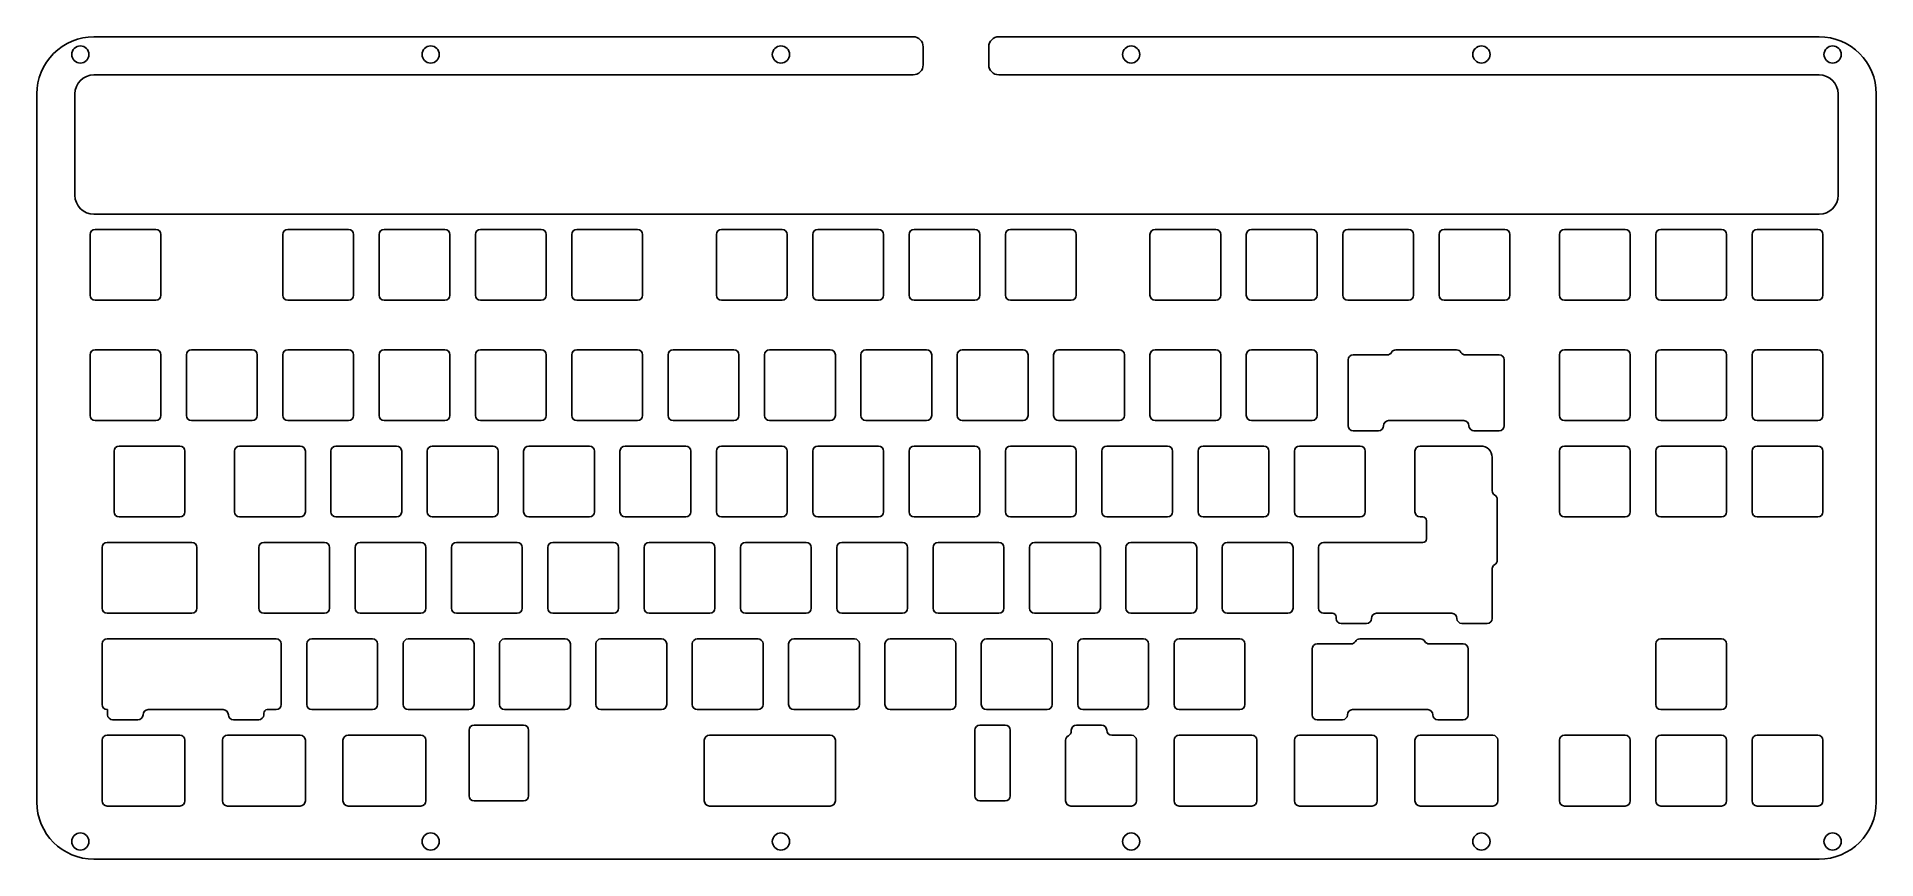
# Model space of a CAD drawing. Extents: x 29 to 392, y -215 to -53.
import ezdxf

# ---------------------------------------------------------------- set-up
doc = ezdxf.new("R2010")
doc.units = 0
doc.header["$MEASUREMENT"] = 0
doc.linetypes.add('ACAD_ISO02W100', pattern=[15, 12, -3])
doc.layers.get('0').update_dxf_attribs({"linetype": 'CONTINUOUS'})
doc.layers.add('1', color=10, linetype='ACAD_ISO02W100')

msp = doc.modelspace()

# ---------------------------------------------------------------- linework, layer by layer
at = {"color": 0}
for p, q in [((39.85, -52.86), (201.79, -52.86)), ((218.75, -52.86), (380.9, -52.86)), ((203.79, -54.86), (203.79, -58.39)), ((216.75, -58.39), (216.75, -54.86)), ((201.79, -60.39), (39.85, -60.39)), ((380.9, -60.39), (218.75, -60.39)), ((28.55, -204.18), (28.55, -64.17)), ((36.08, -64.17), (36.08, -84.2)), ((384.69, -84.2), (384.69, -64.17)), ((392.21, -64.17), (392.21, -204.17)), ((39.83, -87.95), (380.94, -87.95)), ((39.08, -91.95), (39.08, -103.95)), ((52.08, -90.95), (40.08, -90.95)), ((53.08, -103.95), (53.08, -91.95)), ((77.18, -91.95), (77.18, -103.95)), ((90.18, -90.95), (78.18, -90.95)), ((91.18, -103.95), (91.18, -91.95)), ((96.23, -91.95), (96.23, -103.95)), ((109.23, -90.95), (97.23, -90.95)), ((110.23, -103.95), (110.23, -91.95)), ((115.28, -91.95), (115.28, -103.95)), ((128.28, -90.95), (116.28, -90.95)), ((129.28, -103.95), (129.28, -91.95)), ((134.33, -91.95), (134.33, -103.95)), ((147.33, -90.95), (135.33, -90.95)), ((148.33, -103.95), (148.33, -91.95)), ((162.9, -91.95), (162.9, -103.95)), ((175.9, -90.95), (163.9, -90.95)), ((176.9, -103.95), (176.9, -91.95)), ((181.95, -91.95), (181.95, -103.95)), ((194.95, -90.95), (182.95, -90.95)), ((195.95, -103.95), (195.95, -91.95)), ((201, -91.95), (201, -103.95)), ((214, -90.95), (202, -90.95)), ((215, -103.95), (215, -91.95)), ((220.05, -91.95), (220.05, -103.95)), ((233.05, -90.95), (221.05, -90.95)), ((234.05, -103.95), (234.05, -91.95)), ((248.63, -91.95), (248.63, -103.95)), ((261.63, -90.95), (249.63, -90.95)), ((262.63, -103.95), (262.63, -91.95)), ((267.68, -91.95), (267.68, -103.95)), ((280.68, -90.95), (268.68, -90.95)), ((281.68, -103.95), (281.68, -91.95)), ((286.73, -91.95), (286.73, -103.95)), ((299.73, -90.95), (287.73, -90.95)), ((300.73, -103.95), (300.73, -91.95)), ((305.78, -91.95), (305.78, -103.95)), ((318.78, -90.95), (306.78, -90.95)), ((319.78, -103.95), (319.78, -91.95)), ((329.59, -91.95), (329.59, -103.95)), ((342.59, -90.95), (330.59, -90.95)), ((343.59, -103.95), (343.59, -91.95)), ((348.64, -91.95), (348.64, -103.95)), ((361.64, -90.95), (349.64, -90.95)), ((362.64, -103.95), (362.64, -91.95)), ((367.69, -91.95), (367.69, -103.95)), ((380.69, -90.95), (368.69, -90.95)), ((381.69, -103.95), (381.69, -91.95)), ((40.08, -104.95), (52.08, -104.95)), ((78.18, -104.95), (90.18, -104.95)), ((97.23, -104.95), (109.23, -104.95)), ((116.28, -104.95), (128.28, -104.95)), ((135.33, -104.95), (147.33, -104.95)), ((163.9, -104.95), (175.9, -104.95)), ((182.95, -104.95), (194.95, -104.95)), ((202, -104.95), (214, -104.95)), ((221.05, -104.95), (233.05, -104.95)), ((249.63, -104.95), (261.63, -104.95)), ((268.68, -104.95), (280.68, -104.95)), ((287.73, -104.95), (299.73, -104.95)), ((306.78, -104.95), (318.78, -104.95)), ((330.59, -104.95), (342.59, -104.95)), ((349.64, -104.95), (361.64, -104.95)), ((368.69, -104.95), (380.69, -104.95)), ((39.08, -115.76), (39.08, -127.76)), ((52.08, -114.76), (40.08, -114.76)), ((53.08, -127.76), (53.08, -115.76)), ((58.13, -115.76), (58.13, -127.76)), ((71.13, -114.76), (59.13, -114.76)), ((72.13, -127.76), (72.13, -115.76)), ((77.18, -115.76), (77.18, -127.76)), ((90.18, -114.76), (78.18, -114.76)), ((91.18, -127.76), (91.18, -115.76)), ((96.23, -115.76), (96.23, -127.76)), ((109.23, -114.76), (97.23, -114.76)), ((110.23, -127.76), (110.23, -115.76)), ((115.28, -115.76), (115.28, -127.76)), ((128.28, -114.76), (116.28, -114.76)), ((129.28, -127.76), (129.28, -115.76)), ((134.33, -115.76), (134.33, -127.76)), ((147.33, -114.76), (135.33, -114.76)), ((148.33, -127.76), (148.33, -115.76)), ((153.38, -115.76), (153.38, -127.76)), ((166.38, -114.76), (154.38, -114.76)), ((167.38, -127.76), (167.38, -115.76)), ((172.43, -115.76), (172.43, -127.76)), ((185.43, -114.76), (173.43, -114.76)), ((186.43, -127.76), (186.43, -115.76)), ((191.48, -115.76), (191.48, -127.76)), ((204.48, -114.76), (192.48, -114.76)), ((205.48, -127.76), (205.48, -115.76)), ((210.53, -115.76), (210.53, -127.76)), ((223.53, -114.76), (211.53, -114.76)), ((224.53, -127.76), (224.53, -115.76)), ((229.58, -115.76), (229.58, -127.76)), ((242.58, -114.76), (230.58, -114.76)), ((243.58, -127.76), (243.58, -115.76)), ((248.63, -115.76), (248.63, -127.76)), ((261.63, -114.76), (249.63, -114.76)), ((262.63, -127.76), (262.63, -115.76)), ((267.68, -115.76), (267.68, -127.76)), ((280.68, -114.76), (268.68, -114.76)), ((281.68, -127.76), (281.68, -115.76)), ((295.52, -115.76), (288.81, -115.76)), ((309.25, -114.76), (297.25, -114.76)), ((317.69, -115.76), (310.98, -115.76)), ((329.59, -115.76), (329.59, -127.76)), ((342.59, -114.76), (330.59, -114.76)), ((343.59, -127.76), (343.59, -115.76)), ((348.64, -115.76), (348.64, -127.76)), ((361.64, -114.76), (349.64, -114.76)), ((362.64, -127.76), (362.64, -115.76)), ((367.69, -115.76), (367.69, -127.76)), ((380.69, -114.76), (368.69, -114.76)), ((381.69, -127.76), (381.69, -115.76)), ((287.81, -116.76), (287.81, -129.76)), ((318.69, -129.76), (318.69, -116.76)), ((40.08, -128.76), (52.08, -128.76)), ((59.13, -128.76), (71.13, -128.76)), ((78.18, -128.76), (90.18, -128.76)), ((97.23, -128.76), (109.23, -128.76)), ((116.28, -128.76), (128.28, -128.76)), ((135.33, -128.76), (147.33, -128.76)), ((154.38, -128.76), (166.38, -128.76)), ((173.43, -128.76), (185.43, -128.76)), ((192.48, -128.76), (204.48, -128.76)), ((211.53, -128.76), (223.53, -128.76)), ((230.58, -128.76), (242.58, -128.76)), ((249.63, -128.76), (261.63, -128.76)), ((268.68, -128.76), (280.68, -128.76)), ((288.81, -130.76), (293.81, -130.76)), ((295.81, -128.76), (310.69, -128.76)), ((312.69, -130.76), (317.69, -130.76)), ((330.59, -128.76), (342.59, -128.76)), ((349.64, -128.76), (361.64, -128.76)), ((368.69, -128.76), (380.69, -128.76)), ((56.84, -133.81), (44.84, -133.81)), ((80.65, -133.81), (68.65, -133.81)), ((99.7, -133.81), (87.7, -133.81)), ((118.75, -133.81), (106.75, -133.81)), ((137.8, -133.81), (125.8, -133.81)), ((156.85, -133.81), (144.85, -133.81)), ((175.9, -133.81), (163.9, -133.81)), ((194.95, -133.81), (182.95, -133.81)), ((214, -133.81), (202, -133.81)), ((233.05, -133.81), (221.05, -133.81)), ((252.1, -133.81), (240.1, -133.81)), ((271.15, -133.81), (259.15, -133.81)), ((290.2, -133.81), (278.2, -133.81)), ((314.02, -133.81), (302.02, -133.81)), ((342.59, -133.81), (330.59, -133.81)), ((361.64, -133.81), (349.64, -133.81)), ((380.69, -133.81), (368.69, -133.81)), ((43.84, -134.81), (43.84, -146.81)), ((57.84, -146.81), (57.84, -134.81)), ((67.65, -134.81), (67.65, -146.81)), ((81.65, -146.81), (81.65, -134.81)), ((86.7, -134.81), (86.7, -146.81)), ((100.7, -146.81), (100.7, -134.81)), ((105.75, -134.81), (105.75, -146.81)), ((119.75, -146.81), (119.75, -134.81)), ((124.8, -134.81), (124.8, -146.81)), ((138.8, -146.81), (138.8, -134.81)), ((143.85, -134.81), (143.85, -146.81)), ((157.85, -146.81), (157.85, -134.81)), ((162.9, -134.81), (162.9, -146.81)), ((176.9, -146.81), (176.9, -134.81)), ((181.95, -134.81), (181.95, -146.81)), ((195.95, -146.81), (195.95, -134.81)), ((201, -134.81), (201, -146.81)), ((215, -146.81), (215, -134.81)), ((220.05, -134.81), (220.05, -146.81)), ((234.05, -146.81), (234.05, -134.81)), ((239.1, -134.81), (239.1, -146.81)), ((253.1, -146.81), (253.1, -134.81)), ((258.15, -134.81), (258.15, -146.81)), ((272.15, -146.81), (272.15, -134.81)), ((277.2, -134.81), (277.2, -146.81)), ((291.2, -146.81), (291.2, -134.81)), ((301.02, -134.81), (301.02, -146.81)), ((316.29, -142.62), (316.29, -135.91)), ((329.59, -134.81), (329.59, -146.81)), ((343.59, -146.81), (343.59, -134.81)), ((348.64, -134.81), (348.64, -146.81)), ((362.64, -146.81), (362.64, -134.81)), ((367.69, -134.81), (367.69, -146.81)), ((381.69, -146.81), (381.69, -134.81)), ((317.29, -156.35), (317.29, -144.35)), ((44.84, -147.81), (56.84, -147.81)), ((68.65, -147.81), (80.65, -147.81)), ((87.7, -147.81), (99.7, -147.81)), ((106.75, -147.81), (118.75, -147.81)), ((125.8, -147.81), (137.8, -147.81)), ((144.85, -147.81), (156.85, -147.81)), ((163.9, -147.81), (175.9, -147.81)), ((182.95, -147.81), (194.95, -147.81)), ((202, -147.81), (214, -147.81)), ((221.05, -147.81), (233.05, -147.81)), ((240.1, -147.81), (252.1, -147.81)), ((259.15, -147.81), (271.15, -147.81)), ((278.2, -147.81), (290.2, -147.81)), ((302.02, -147.81), (302.59, -147.81)), ((303.29, -148.51), (303.29, -152.16)), ((330.59, -147.81), (342.59, -147.81)), ((349.64, -147.81), (361.64, -147.81)), ((368.69, -147.81), (380.69, -147.81)), ((41.46, -153.86), (41.46, -165.86)), ((59.22, -152.86), (42.46, -152.86)), ((60.22, -165.86), (60.22, -153.86)), ((72.42, -153.86), (72.42, -165.86)), ((85.42, -152.86), (73.42, -152.86)), ((86.42, -165.86), (86.42, -153.86)), ((91.47, -153.86), (91.47, -165.86)), ((104.47, -152.86), (92.47, -152.86)), ((105.47, -165.86), (105.47, -153.86)), ((110.52, -153.86), (110.52, -165.86)), ((123.52, -152.86), (111.52, -152.86)), ((124.52, -165.86), (124.52, -153.86)), ((129.57, -153.86), (129.57, -165.86)), ((142.57, -152.86), (130.57, -152.86)), ((143.57, -165.86), (143.57, -153.86)), ((148.62, -153.86), (148.62, -165.86)), ((161.62, -152.86), (149.62, -152.86)), ((162.62, -165.86), (162.62, -153.86)), ((167.67, -153.86), (167.67, -165.86)), ((180.67, -152.86), (168.67, -152.86)), ((181.67, -165.86), (181.67, -153.86)), ((186.72, -153.86), (186.72, -165.86)), ((199.72, -152.86), (187.72, -152.86)), ((200.72, -165.86), (200.72, -153.86)), ((205.77, -153.86), (205.77, -165.86)), ((218.77, -152.86), (206.77, -152.86)), ((219.77, -165.86), (219.77, -153.86)), ((224.82, -153.86), (224.82, -165.86)), ((237.82, -152.86), (225.82, -152.86)), ((238.82, -165.86), (238.82, -153.86)), ((243.87, -153.86), (243.87, -165.86)), ((256.87, -152.86), (244.87, -152.86)), ((257.87, -165.86), (257.87, -153.86)), ((262.92, -153.86), (262.92, -165.86)), ((275.92, -152.86), (263.92, -152.86)), ((276.92, -165.86), (276.92, -153.86)), ((281.97, -153.86), (281.97, -165.86)), ((294.97, -152.86), (282.97, -152.86)), ((302.59, -152.86), (294.87, -152.86)), ((316.31, -167.86), (316.31, -157.87)), ((42.46, -166.86), (59.22, -166.86)), ((73.42, -166.86), (85.42, -166.86)), ((92.47, -166.86), (104.47, -166.86)), ((111.52, -166.86), (123.52, -166.86)), ((130.57, -166.86), (142.57, -166.86)), ((149.62, -166.86), (161.62, -166.86)), ((168.67, -166.86), (180.67, -166.86)), ((187.72, -166.86), (199.72, -166.86)), ((206.77, -166.86), (218.77, -166.86)), ((225.82, -166.86), (237.82, -166.86)), ((244.87, -166.86), (256.87, -166.86)), ((263.92, -166.86), (275.92, -166.86)), ((293.43, -166.86), (308.31, -166.86)), ((286.43, -168.86), (291.43, -168.86)), ((310.31, -168.86), (315.31, -168.86)), ((41.46, -172.91), (41.46, -184.91)), ((56.84, -171.91), (42.46, -171.91)), ((63.98, -171.91), (51.98, -171.91)), ((75.89, -171.91), (63.89, -171.91)), ((76.89, -184.91), (76.89, -172.91)), ((81.94, -172.91), (81.94, -184.91)), ((94.94, -171.91), (82.94, -171.91)), ((95.94, -184.91), (95.94, -172.91)), ((100.99, -172.91), (100.99, -184.91)), ((113.99, -171.91), (101.99, -171.91)), ((114.99, -184.91), (114.99, -172.91)), ((120.04, -172.91), (120.04, -184.91)), ((133.04, -171.91), (121.04, -171.91)), ((134.04, -184.91), (134.04, -172.91)), ((139.09, -172.91), (139.09, -184.91)), ((152.09, -171.91), (140.09, -171.91)), ((153.09, -184.91), (153.09, -172.91)), ((158.14, -172.91), (158.14, -184.91)), ((171.14, -171.91), (159.14, -171.91)), ((172.14, -184.91), (172.14, -172.91)), ((177.19, -172.91), (177.19, -184.91)), ((190.19, -171.91), (178.19, -171.91)), ((191.19, -184.91), (191.19, -172.91)), ((196.24, -172.91), (196.24, -184.91)), ((209.24, -171.91), (197.24, -171.91)), ((210.24, -184.91), (210.24, -172.91)), ((215.29, -172.91), (215.29, -184.91)), ((228.29, -171.91), (216.29, -171.91)), ((229.29, -184.91), (229.29, -172.91)), ((234.34, -172.91), (234.34, -184.91)), ((247.34, -171.91), (235.34, -171.91)), ((248.34, -184.91), (248.34, -172.91)), ((253.39, -172.91), (253.39, -184.91)), ((266.39, -171.91), (254.39, -171.91)), ((267.39, -184.91), (267.39, -172.91)), ((280.67, -173.91), (280.67, -186.91)), ((288.38, -172.91), (281.67, -172.91)), ((302.11, -171.91), (290.11, -171.91)), ((310.55, -172.91), (303.84, -172.91)), ((311.55, -186.91), (311.55, -173.91)), ((348.64, -172.91), (348.64, -184.91)), ((361.64, -171.91), (349.64, -171.91)), ((362.64, -184.91), (362.64, -172.91)), ((43.55, -187.91), (48.55, -187.91)), ((50.55, -185.91), (65.42, -185.91)), ((67.42, -187.91), (72.42, -187.91)), ((82.94, -185.91), (94.94, -185.91)), ((101.99, -185.91), (113.99, -185.91)), ((124.78, -188.96), (115.02, -188.96)), ((121.04, -185.91), (133.04, -185.91)), ((140.09, -185.91), (152.09, -185.91)), ((159.14, -185.91), (171.14, -185.91)), ((178.19, -185.91), (190.19, -185.91)), ((197.24, -185.91), (209.24, -185.91)), ((220.02, -188.96), (215.02, -188.96)), ((216.29, -185.91), (228.29, -185.91)), ((239.08, -188.96), (234.08, -188.96)), ((235.34, -185.91), (247.34, -185.91)), ((254.39, -185.91), (266.39, -185.91)), ((281.67, -187.91), (286.67, -187.91)), ((288.67, -185.91), (303.55, -185.91)), ((305.55, -187.91), (310.55, -187.91)), ((349.64, -185.91), (361.64, -185.91)), ((41.46, -191.96), (41.46, -203.96)), ((56.84, -190.96), (42.46, -190.96)), ((57.84, -203.96), (57.84, -191.96)), ((65.27, -191.96), (65.27, -203.96)), ((80.65, -190.96), (66.27, -190.96)), ((81.65, -203.96), (81.65, -191.96)), ((89.08, -191.96), (89.08, -203.96)), ((104.47, -190.96), (90.08, -190.96)), ((105.47, -203.96), (105.47, -191.96)), ((114.02, -189.96), (114.02, -202.96)), ((125.78, -202.96), (125.78, -189.96)), ((160.52, -191.96), (160.52, -203.96)), ((185.43, -190.96), (161.52, -190.96)), ((186.43, -203.96), (186.43, -191.96)), ((214.02, -189.96), (214.02, -202.96)), ((221.02, -202.96), (221.02, -189.96)), ((231.96, -191.96), (231.96, -203.96)), ((233.08, -189.96), (233.08, -190.16)), ((244.96, -190.96), (241.08, -190.96)), ((245.96, -203.96), (245.96, -191.96)), ((253.39, -191.96), (253.39, -203.96)), ((268.77, -190.96), (254.39, -190.96)), ((269.77, -203.96), (269.77, -191.96)), ((277.2, -191.96), (277.2, -203.96)), ((292.58, -190.96), (278.2, -190.96)), ((293.58, -203.96), (293.58, -191.96)), ((301.02, -191.96), (301.02, -203.96)), ((316.4, -190.96), (302.02, -190.96)), ((317.4, -203.96), (317.4, -191.96)), ((329.59, -191.96), (329.59, -203.96)), ((342.59, -190.96), (330.59, -190.96)), ((343.59, -203.96), (343.59, -191.96)), ((348.64, -191.96), (348.64, -203.96)), ((361.64, -190.96), (349.64, -190.96)), ((362.64, -203.96), (362.64, -191.96)), ((367.69, -191.96), (367.69, -203.96)), ((380.69, -190.96), (368.69, -190.96)), ((381.69, -203.96), (381.69, -191.96)), ((42.46, -204.96), (56.84, -204.96)), ((66.27, -204.96), (80.65, -204.96)), ((90.08, -204.96), (104.47, -204.96)), ((115.02, -203.96), (124.78, -203.96)), ((161.52, -204.96), (185.43, -204.96)), ((215.02, -203.96), (220.02, -203.96)), ((232.96, -204.96), (244.96, -204.96)), ((254.39, -204.96), (268.77, -204.96)), ((278.2, -204.96), (292.58, -204.96)), ((302.02, -204.96), (316.4, -204.96)), ((330.59, -204.96), (342.59, -204.96)), ((349.64, -204.96), (361.64, -204.96)), ((368.69, -204.96), (380.69, -204.96)), ((380.91, -215.48), (39.85, -215.48))]:
    msp.add_line(p, q, dxfattribs=at)
at = {"linetype": 'Continuous'}
for p, q in [((282.97, -166.86), (284.73, -166.86)), ((285.43, -167.86), (285.43, -167.56)), ((42.55, -185.91), (42.46, -185.91)), ((42.55, -186.91), (42.55, -185.91)), ((73.42, -186.91), (73.42, -186.61)), ((74.12, -185.91), (75.89, -185.91))]:
    msp.add_line(p, q, dxfattribs=at)
at = {"color": 0}
for centre in [(37.17, -56.36), (106.42, -56.36), (175.67, -56.36), (244.91, -56.36), (314.16, -56.36), (37.17, -211.98), (106.42, -211.98), (175.67, -211.98), (244.91, -211.98), (314.16, -211.98)]:
    msp.add_circle(centre, 1.7, dxfattribs=at)
at = {"linetype": 'Continuous'}
for centre in [(383.59, -56.36), (383.59, -211.98)]:
    msp.add_circle(centre, 1.7, dxfattribs=at)
at = {"color": 0}
for centre, radius, start, end in [((39.86, -64.17), 11.31, 90.0162, 180.0162), ((201.79, -54.86), 2, 0, 90), ((218.75, -54.86), 2, 90, 180), ((380.91, -64.17), 11.31, 0.0162, 90.0162), ((39.86, -64.17), 3.78, 90.052, 180.052), ((201.79, -58.39), 2, 270, 0), ((218.75, -58.39), 2, 180, 270), ((380.91, -64.17), 3.78, 0.052, 90.052), ((39.83, -84.2), 3.75, 180, 270), ((380.94, -84.2), 3.75, 270, 0), ((40.08, -91.95), 1, 90, 180), ((52.08, -91.95), 1, 0, 90), ((78.18, -91.95), 1, 90, 180), ((90.18, -91.95), 1, 0, 90), ((97.23, -91.95), 1, 90, 180), ((109.23, -91.95), 1, 0, 90), ((116.28, -91.95), 1, 90, 180), ((128.28, -91.95), 1, 0, 90), ((135.33, -91.95), 1, 90, 180), ((147.33, -91.95), 1, 0, 90), ((163.9, -91.95), 1, 90, 180), ((175.9, -91.95), 1, 0, 90), ((182.95, -91.95), 1, 90, 180), ((194.95, -91.95), 1, 0, 90), ((202, -91.95), 1, 90, 180), ((214, -91.95), 1, 0, 90), ((221.05, -91.95), 1, 90, 180), ((233.05, -91.95), 1, 0, 90), ((249.63, -91.95), 1, 90, 180), ((261.63, -91.95), 1, 0, 90), ((268.68, -91.95), 1, 90, 180), ((280.68, -91.95), 1, 0, 90), ((287.73, -91.95), 1, 90, 180), ((299.73, -91.95), 1, 0, 90), ((306.78, -91.95), 1, 90, 180), ((318.78, -91.95), 1, 0, 90), ((330.59, -91.95), 1, 90, 180), ((342.59, -91.95), 1, 0, 90), ((349.64, -91.95), 1, 90, 180), ((361.64, -91.95), 1, 0, 90), ((368.69, -91.95), 1, 90, 180), ((380.69, -91.95), 1, 0, 90), ((40.08, -103.95), 1, 180, 270), ((52.08, -103.95), 1, 270, 0), ((78.18, -103.95), 1, 180, 270), ((90.18, -103.95), 1, 270, 0), ((97.23, -103.95), 1, 180, 270), ((109.23, -103.95), 1, 270, 0), ((116.28, -103.95), 1, 180, 270), ((128.28, -103.95), 1, 270, 0), ((135.33, -103.95), 1, 180, 270), ((147.33, -103.95), 1, 270, 0), ((163.9, -103.95), 1, 180, 270), ((175.9, -103.95), 1, 270, 0), ((182.95, -103.95), 1, 180, 270), ((194.95, -103.95), 1, 270, 0), ((202, -103.95), 1, 180, 270), ((214, -103.95), 1, 270, 0), ((221.05, -103.95), 1, 180, 270), ((233.05, -103.95), 1, 270, 0), ((249.63, -103.95), 1, 180, 270), ((261.63, -103.95), 1, 270, 0), ((268.68, -103.95), 1, 180, 270), ((280.68, -103.95), 1, 270, 0), ((287.73, -103.95), 1, 180, 270), ((299.73, -103.95), 1, 270, 0), ((306.78, -103.95), 1, 180, 270), ((318.78, -103.95), 1, 270, 0), ((330.59, -103.95), 1, 180, 270), ((342.59, -103.95), 1, 270, 0), ((349.64, -103.95), 1, 180, 270), ((361.64, -103.95), 1, 270, 0), ((368.69, -103.95), 1, 180, 270), ((380.69, -103.95), 1, 270, 0), ((40.08, -115.76), 1, 90, 180), ((52.08, -115.76), 1, 0, 90), ((59.13, -115.76), 1, 90, 180), ((71.13, -115.76), 1, 0, 90), ((78.18, -115.76), 1, 90, 180), ((90.18, -115.76), 1, 0, 90), ((97.23, -115.76), 1, 90, 180), ((109.23, -115.76), 1, 0, 90), ((116.28, -115.76), 1, 90, 180), ((128.28, -115.76), 1, 0, 90), ((135.33, -115.76), 1, 90, 180), ((147.33, -115.76), 1, 0, 90), ((154.38, -115.76), 1, 90, 180), ((166.38, -115.76), 1, 0, 90), ((173.43, -115.76), 1, 90, 180), ((185.43, -115.76), 1, 0, 90), ((192.48, -115.76), 1, 90, 180), ((204.48, -115.76), 1, 0, 90), ((211.53, -115.76), 1, 90, 180), ((223.53, -115.76), 1, 0, 90), ((230.58, -115.76), 1, 90, 180), ((242.58, -115.76), 1, 0, 90), ((249.63, -115.76), 1, 90, 180), ((261.63, -115.76), 1, 0, 90), ((268.68, -115.76), 1, 90, 180), ((280.68, -115.76), 1, 0, 90), ((288.81, -116.76), 1, 90, 180), ((295.52, -114.76), 1, 270, 330), ((297.25, -115.76), 1, 90, 150), ((309.25, -115.76), 1, 30, 90), ((310.98, -114.76), 1, 210, 270), ((317.69, -116.76), 1, 0, 90), ((330.59, -115.76), 1, 90, 180), ((342.59, -115.76), 1, 0, 90), ((349.64, -115.76), 1, 90, 180), ((361.64, -115.76), 1, 0, 90), ((368.69, -115.76), 1, 90, 180), ((380.69, -115.76), 1, 0, 90), ((40.08, -127.76), 1, 180, 270), ((52.08, -127.76), 1, 270, 0), ((59.13, -127.76), 1, 180, 270), ((71.13, -127.76), 1, 270, 0), ((78.18, -127.76), 1, 180, 270), ((90.18, -127.76), 1, 270, 0), ((97.23, -127.76), 1, 180, 270), ((109.23, -127.76), 1, 270, 0), ((116.28, -127.76), 1, 180, 270), ((128.28, -127.76), 1, 270, 0), ((135.33, -127.76), 1, 180, 270), ((147.33, -127.76), 1, 270, 0), ((154.38, -127.76), 1, 180, 270), ((166.38, -127.76), 1, 270, 0), ((173.43, -127.76), 1, 180, 270), ((185.43, -127.76), 1, 270, 0), ((192.48, -127.76), 1, 180, 270), ((204.48, -127.76), 1, 270, 0), ((211.53, -127.76), 1, 180, 270), ((223.53, -127.76), 1, 270, 0), ((230.58, -127.76), 1, 180, 270), ((242.58, -127.76), 1, 270, 0), ((249.63, -127.76), 1, 180, 270), ((261.63, -127.76), 1, 270, 0), ((268.68, -127.76), 1, 180, 270), ((280.68, -127.76), 1, 270, 0), ((288.81, -129.76), 1, 180, 270), ((293.81, -129.76), 1, 270, 0), ((295.81, -129.76), 1, 90, 180), ((310.69, -129.76), 1, 0, 90), ((312.69, -129.76), 1, 180, 270), ((317.69, -129.76), 1, 270, 0), ((330.59, -127.76), 1, 180, 270), ((342.59, -127.76), 1, 270, 0), ((349.64, -127.76), 1, 180, 270), ((361.64, -127.76), 1, 270, 0), ((368.69, -127.76), 1, 180, 270), ((380.69, -127.76), 1, 270, 0), ((44.84, -134.81), 1, 90, 180), ((56.84, -134.81), 1, 0, 90), ((68.65, -134.81), 1, 90, 180), ((80.65, -134.81), 1, 0, 90), ((87.7, -134.81), 1, 90, 180), ((99.7, -134.81), 1, 0, 90), ((106.75, -134.81), 1, 90, 180), ((118.75, -134.81), 1, 0, 90), ((125.8, -134.81), 1, 90, 180), ((137.8, -134.81), 1, 0, 90), ((144.85, -134.81), 1, 90, 180), ((156.85, -134.81), 1, 0, 90), ((163.9, -134.81), 1, 90, 180), ((175.9, -134.81), 1, 0, 90), ((182.95, -134.81), 1, 90, 180), ((194.95, -134.81), 1, 0, 90), ((202, -134.81), 1, 90, 180), ((214, -134.81), 1, 0, 90), ((221.05, -134.81), 1, 90, 180), ((233.05, -134.81), 1, 0, 90), ((240.1, -134.81), 1, 90, 180), ((252.1, -134.81), 1, 0, 90), ((259.15, -134.81), 1, 90, 180), ((271.15, -134.81), 1, 0, 90), ((278.2, -134.81), 1, 90, 180), ((290.2, -134.81), 1, 0, 90), ((302.02, -134.81), 1, 90, 180), ((330.59, -134.81), 1, 90, 180), ((342.59, -134.81), 1, 0, 90), ((349.64, -134.81), 1, 90, 180), ((361.64, -134.81), 1, 0, 90), ((368.69, -134.81), 1, 90, 180), ((380.69, -134.81), 1, 0, 90), ((317.29, -142.62), 1, 180, 240), ((316.29, -144.35), 1, 0, 60), ((44.84, -146.81), 1, 180, 270), ((56.84, -146.81), 1, 270, 0), ((68.65, -146.81), 1, 180, 270), ((80.65, -146.81), 1, 270, 0), ((87.7, -146.81), 1, 180, 270), ((99.7, -146.81), 1, 270, 0), ((106.75, -146.81), 1, 180, 270), ((118.75, -146.81), 1, 270, 0), ((125.8, -146.81), 1, 180, 270), ((137.8, -146.81), 1, 270, 0), ((144.85, -146.81), 1, 180, 270), ((156.85, -146.81), 1, 270, 0), ((163.9, -146.81), 1, 180, 270), ((175.9, -146.81), 1, 270, 0), ((182.95, -146.81), 1, 180, 270), ((194.95, -146.81), 1, 270, 0), ((202, -146.81), 1, 180, 270), ((214, -146.81), 1, 270, 0), ((221.05, -146.81), 1, 180, 270), ((233.05, -146.81), 1, 270, 0), ((240.1, -146.81), 1, 180, 270), ((252.1, -146.81), 1, 270, 0), ((259.15, -146.81), 1, 180, 270), ((271.15, -146.81), 1, 270, 0), ((278.2, -146.81), 1, 180, 270), ((290.2, -146.81), 1, 270, 0), ((302.02, -146.81), 1, 180, 270), ((302.59, -148.51), 0.7, 360, 90), ((330.59, -146.81), 1, 180, 270), ((342.59, -146.81), 1, 270, 0), ((349.64, -146.81), 1, 180, 270), ((361.64, -146.81), 1, 270, 0), ((368.69, -146.81), 1, 180, 270), ((380.69, -146.81), 1, 270, 0), ((302.59, -152.16), 0.7, 270, 360), ((42.46, -153.86), 1, 90, 180), ((59.22, -153.86), 1, 0, 90), ((73.42, -153.86), 1, 90, 180), ((85.42, -153.86), 1, 0, 90), ((92.47, -153.86), 1, 90, 180), ((104.47, -153.86), 1, 0, 90), ((111.52, -153.86), 1, 90, 180), ((123.52, -153.86), 1, 0, 90), ((130.57, -153.86), 1, 90, 180), ((142.57, -153.86), 1, 0, 90), ((149.62, -153.86), 1, 90, 180), ((161.62, -153.86), 1, 0, 90), ((168.67, -153.86), 1, 90, 180), ((180.67, -153.86), 1, 0, 90), ((187.72, -153.86), 1, 90, 180), ((199.72, -153.86), 1, 0, 90), ((206.77, -153.86), 1, 90, 180), ((218.77, -153.86), 1, 0, 90), ((225.82, -153.86), 1, 90, 180), ((237.82, -153.86), 1, 0, 90), ((244.87, -153.86), 1, 90, 180), ((256.87, -153.86), 1, 0, 90), ((263.92, -153.86), 1, 90, 180), ((275.92, -153.86), 1, 0, 90), ((282.97, -153.86), 1, 90, 180), ((316.29, -156.35), 1, 300, 0), ((317.29, -158.08), 1, 120, 180), ((42.46, -165.86), 1, 180, 270), ((59.22, -165.86), 1, 270, 0), ((73.42, -165.86), 1, 180, 270), ((85.42, -165.86), 1, 270, 0), ((92.47, -165.86), 1, 180, 270), ((104.47, -165.86), 1, 270, 0), ((111.52, -165.86), 1, 180, 270), ((123.52, -165.86), 1, 270, 0), ((130.57, -165.86), 1, 180, 270), ((142.57, -165.86), 1, 270, 0), ((149.62, -165.86), 1, 180, 270), ((161.62, -165.86), 1, 270, 0), ((168.67, -165.86), 1, 180, 270), ((180.67, -165.86), 1, 270, 0), ((187.72, -165.86), 1, 180, 270), ((199.72, -165.86), 1, 270, 0), ((206.77, -165.86), 1, 180, 270), ((218.77, -165.86), 1, 270, 0), ((225.82, -165.86), 1, 180, 270), ((237.82, -165.86), 1, 270, 0), ((244.87, -165.86), 1, 180, 270), ((256.87, -165.86), 1, 270, 0), ((263.92, -165.86), 1, 180, 270), ((275.92, -165.86), 1, 270, 0), ((282.97, -165.86), 1, 180, 270), ((293.43, -167.86), 1, 90, 180), ((308.31, -167.86), 1, 0, 90), ((286.43, -167.86), 1, 180, 270), ((291.43, -167.86), 1, 270, 0), ((310.31, -167.86), 1, 180, 270), ((315.31, -167.86), 1, 270, 0), ((42.46, -172.91), 1, 90, 180), ((75.89, -172.91), 1, 0, 90), ((82.94, -172.91), 1, 90, 180), ((94.94, -172.91), 1, 0, 90), ((101.99, -172.91), 1, 90, 180), ((113.99, -172.91), 1, 0, 90), ((121.04, -172.91), 1, 90, 180), ((133.04, -172.91), 1, 0, 90), ((140.09, -172.91), 1, 90, 180), ((152.09, -172.91), 1, 0, 90), ((159.14, -172.91), 1, 90, 180), ((171.14, -172.91), 1, 0, 90), ((178.19, -172.91), 1, 90, 180), ((190.19, -172.91), 1, 0, 90), ((197.24, -172.91), 1, 90, 180), ((209.24, -172.91), 1, 0, 90), ((216.29, -172.91), 1, 90, 180), ((228.29, -172.91), 1, 0, 90), ((235.34, -172.91), 1, 90, 180), ((247.34, -172.91), 1, 0, 90), ((254.39, -172.91), 1, 90, 180), ((266.39, -172.91), 1, 0, 90), ((281.67, -173.91), 1, 90, 180), ((288.38, -171.91), 1, 270, 330), ((290.11, -172.91), 1, 90, 150), ((302.11, -172.91), 1, 30, 90), ((303.84, -171.91), 1, 210, 270), ((310.55, -173.91), 1, 0, 90), ((349.64, -172.91), 1, 90, 180), ((361.64, -172.91), 1, 0, 90), ((42.46, -184.91), 1, 180, 270), ((75.89, -184.91), 1, 270, 0), ((82.94, -184.91), 1, 180, 270), ((94.94, -184.91), 1, 270, 0), ((101.99, -184.91), 1, 180, 270), ((113.99, -184.91), 1, 270, 0), ((121.04, -184.91), 1, 180, 270), ((133.04, -184.91), 1, 270, 0), ((140.09, -184.91), 1, 180, 270), ((152.09, -184.91), 1, 270, 0), ((159.14, -184.91), 1, 180, 270), ((171.14, -184.91), 1, 270, 0), ((178.19, -184.91), 1, 180, 270), ((190.19, -184.91), 1, 270, 0), ((197.24, -184.91), 1, 180, 270), ((209.24, -184.91), 1, 270, 0), ((216.29, -184.91), 1, 180, 270), ((228.29, -184.91), 1, 270, 0), ((235.34, -184.91), 1, 180, 270), ((247.34, -184.91), 1, 270, 0), ((254.39, -184.91), 1, 180, 270), ((266.39, -184.91), 1, 270, 0), ((349.64, -184.91), 1, 180, 270), ((361.64, -184.91), 1, 270, 0), ((43.55, -186.91), 1, 180, 270), ((48.55, -186.91), 1, 270, 0), ((50.55, -186.91), 1, 90, 180), ((65.42, -186.91), 1, 0, 90), ((67.42, -186.91), 1, 180, 270), ((72.42, -186.91), 1, 270, 0), ((115.02, -189.96), 1, 90, 180), ((124.78, -189.96), 1, 0, 90), ((215.02, -189.96), 1, 90, 180), ((220.02, -189.96), 1, 0, 90), ((234.08, -189.96), 1, 90, 180), ((239.08, -189.96), 1, 0, 90), ((281.67, -186.91), 1, 180, 270), ((286.67, -186.91), 1, 270, 0), ((288.67, -186.91), 1, 90, 180), ((303.55, -186.91), 1, 0, 90), ((305.55, -186.91), 1, 180, 270), ((310.55, -186.91), 1, 270, 0), ((42.46, -191.96), 1, 90, 180), ((56.84, -191.96), 1, 0, 90), ((66.27, -191.96), 1, 90, 180), ((80.65, -191.96), 1, 0, 90), ((90.08, -191.96), 1, 90, 180), ((104.47, -191.96), 1, 0, 90), ((161.52, -191.96), 1, 90, 180), ((185.43, -191.96), 1, 0, 90), ((232.96, -191.96), 1, 116.1438, 180), ((232.08, -190.16), 1, 296.1438, 0), ((241.08, -189.96), 1, 180, 270), ((244.96, -191.96), 1, 0, 90), ((254.39, -191.96), 1, 90, 180), ((268.77, -191.96), 1, 0, 90), ((278.2, -191.96), 1, 90, 180), ((292.58, -191.96), 1, 0, 90), ((302.02, -191.96), 1, 90, 180), ((316.4, -191.96), 1, 0, 90), ((330.59, -191.96), 1, 90, 180), ((342.59, -191.96), 1, 0, 90), ((349.64, -191.96), 1, 90, 180), ((361.64, -191.96), 1, 0, 90), ((368.69, -191.96), 1, 90, 180), ((380.69, -191.96), 1, 0, 90), ((115.02, -202.96), 1, 180, 270), ((124.78, -202.96), 1, 270, 0), ((215.02, -202.96), 1, 180, 270), ((220.02, -202.96), 1, 270, 0), ((39.86, -204.17), 11.31, 180.0162, 269.9838), ((42.46, -203.96), 1, 180, 270), ((56.84, -203.96), 1, 270, 0), ((66.27, -203.96), 1, 180, 270), ((80.65, -203.96), 1, 270, 0), ((90.08, -203.96), 1, 180, 270), ((104.47, -203.96), 1, 270, 0), ((161.52, -203.96), 1, 180, 270), ((185.43, -203.96), 1, 270, 0), ((232.96, -203.96), 1, 180, 270), ((244.96, -203.96), 1, 270, 0), ((254.39, -203.96), 1, 180, 270), ((268.77, -203.96), 1, 270, 0), ((278.2, -203.96), 1, 180, 270), ((292.58, -203.96), 1, 270, 0), ((302.02, -203.96), 1, 180, 270), ((316.4, -203.96), 1, 270, 0), ((330.59, -203.96), 1, 180, 270), ((342.59, -203.96), 1, 270, 0), ((349.64, -203.96), 1, 180, 270), ((361.64, -203.96), 1, 270, 0), ((368.69, -203.96), 1, 180, 270), ((380.69, -203.96), 1, 270, 0), ((380.91, -204.17), 11.31, 270.0162, 0.0162)]:
    msp.add_arc(centre, radius, start, end, dxfattribs=at)
at = {"linetype": 'Continuous'}
for centre, radius, start, end in [((314.13, -135.96), 2.15, 358.6775, 93.163), ((284.73, -167.56), 0.7, 0, 90), ((74.12, -186.61), 0.7, 90, 180)]:
    msp.add_arc(centre, radius, start, end, dxfattribs=at)
at = {"layer": '1', "linetype": 'Continuous'}
msp.add_line((76.89, -184.91), (76.89, -179), dxfattribs=at)

doc.saveas('drawing.dxf')
